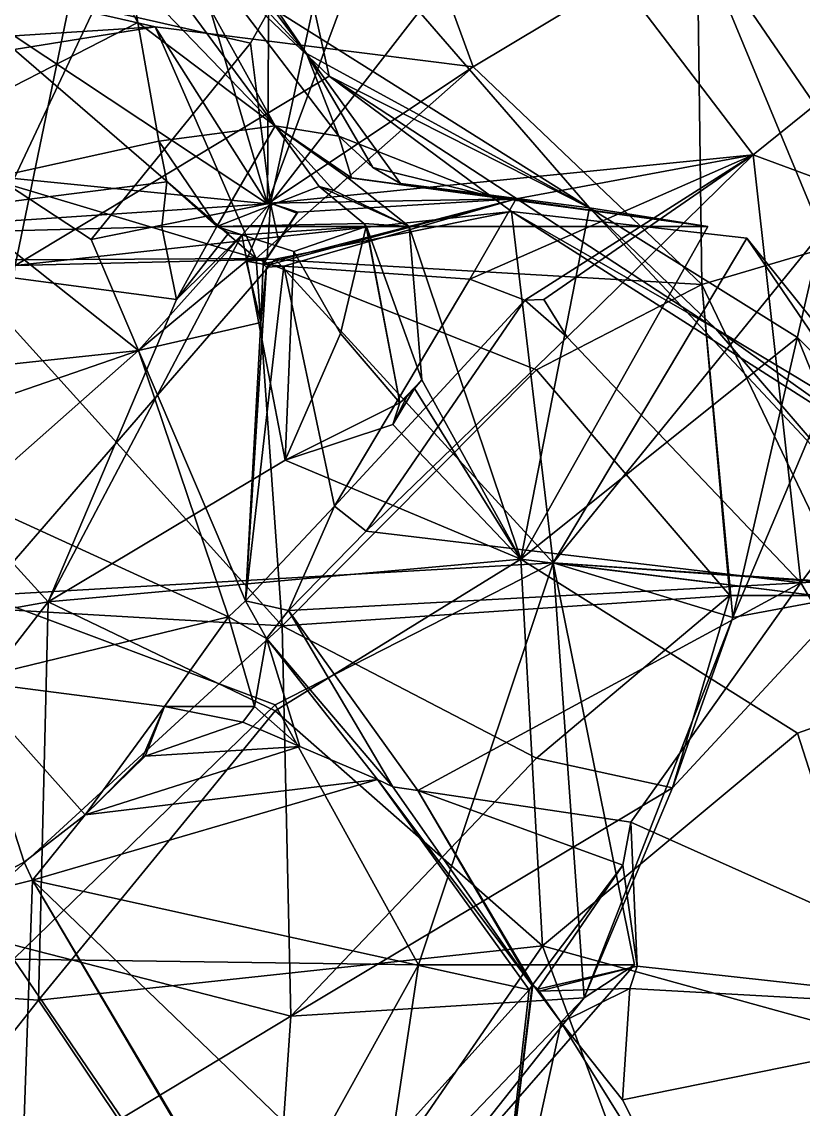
# Model space of a CAD drawing. Extents: x 290083 to 295691, y 4553739 to 4561622.
# Drawn here: x 294292.7 to 294330.4, y 4559131.6 to 4559184.1 of the extents above; entities that cross this region are included whole.
import ezdxf

# ---------------------------------------------------------------- set-up
doc = ezdxf.new("R2010")
doc.units = 0
doc.layers.add('Au_ppm_Pref_-_0_3', color=7, linetype='CONTINUOUS')

msp = doc.modelspace()

# ---------------------------------------------------------------- linework, layer by layer
at = {"layer": 'Au_ppm_Pref_-_0_3'}
for points in [[(294282.345, 4559195.854, 1880.265), (294292.359, 4559176.504, 1881.995), (294299.669, 4559192.008, 1880.273)], [(294325.311, 4559188.367, 1871.958), (294331.301, 4559173.89, 1876.418), (294343.716, 4559194.676, 1876.451)], [(294307.554, 4559181.437, 1887.514), (294296.475, 4559192.008, 1886.771), (294305.134, 4559192.382, 1894.595)], [(294305.134, 4559192.382, 1894.595), (294305.092, 4559184.541, 1898.3), (294320.121, 4559175.089, 1894.775)], [(294307.554, 4559181.437, 1887.514), (294305.134, 4559192.382, 1894.595), (294320.121, 4559175.089, 1894.775)], [(294294.637, 4559190.647, 1902.07), (294264.954, 4559191.784, 1900.865), (294278.01, 4559173.604, 1901.731)], [(294296.475, 4559192.008, 1886.771), (294279.703, 4559174.077, 1888.745), (294271.289, 4559192.008, 1888.705)], [(294296.475, 4559192.008, 1886.771), (294292.407, 4559172.303, 1883.398), (294279.703, 4559174.077, 1888.745)], [(294299.669, 4559192.008, 1880.273), (294292.359, 4559176.504, 1881.995), (294304.589, 4559175.284, 1876.636)], [(294296.475, 4559192.008, 1886.771), (294307.554, 4559181.437, 1887.514), (294292.407, 4559172.303, 1883.398)], [(294304.958, 4559179.041, 1902.201), (294295.389, 4559192.008, 1902.012), (294297.927, 4559186.34, 1902.002)], [(294297.763, 4559192.008, 1900.584), (294295.389, 4559192.008, 1902.012), (294304.958, 4559179.041, 1902.201)], [(294297.763, 4559192.008, 1900.584), (294306.466, 4559182.538, 1898.512), (294301.591, 4559189.022, 1898.419)], [(294297.763, 4559192.008, 1900.584), (294308.031, 4559178.536, 1900.584), (294306.466, 4559182.538, 1898.512)], [(294297.763, 4559192.008, 1900.584), (294304.958, 4559179.041, 1902.201), (294308.031, 4559178.536, 1900.584)], [(294299.669, 4559192.008, 1880.273), (294304.589, 4559175.284, 1876.636), (294304.674, 4559192.008, 1876.827)], [(294310.808, 4559192.008, 1873.645), (294304.674, 4559192.008, 1876.827), (294304.589, 4559175.284, 1876.636)], [(294310.808, 4559192.008, 1873.645), (294304.589, 4559175.284, 1876.636), (294314.503, 4559181.882, 1869.763)], [(294317.369, 4559191.621, 1912.347), (294304.734, 4559175.314, 1913.705), (294308.07, 4559190.706, 1915.243)], [(294317.369, 4559191.621, 1912.347), (294328.013, 4559177.643, 1914.624), (294304.734, 4559175.314, 1913.705)], [(294325.311, 4559188.367, 1871.958), (294310.808, 4559192.008, 1873.645), (294314.503, 4559181.882, 1869.763)], [(294317.369, 4559191.621, 1912.347), (294340.469, 4559187.693, 1914.979), (294328.013, 4559177.643, 1914.624)], [(294298.353, 4559168.202, 1915.754), (294278.661, 4559166.095, 1914.403), (294270, 4559190.706, 1912.445)], [(294270, 4559190.706, 1912.445), (294296.078, 4559173.557, 1915.295), (294298.353, 4559168.202, 1915.754)], [(294270, 4559190.706, 1912.445), (294308.07, 4559190.706, 1915.243), (294303.758, 4559183.025, 1915.345)], [(294296.078, 4559173.557, 1915.295), (294270, 4559190.706, 1912.445), (294303.758, 4559183.025, 1915.345)], [(294298.332, 4559184.024, 1901.963), (294294.637, 4559190.647, 1902.07), (294278.01, 4559173.604, 1901.731)], [(294297.927, 4559186.34, 1902.002), (294294.637, 4559190.647, 1902.07), (294298.332, 4559184.024, 1901.963)], [(294308.07, 4559190.706, 1915.243), (294304.734, 4559175.314, 1913.705), (294303.758, 4559183.025, 1915.345)], [(294301.591, 4559189.022, 1898.419), (294306.466, 4559182.538, 1898.512), (294305.092, 4559184.541, 1898.3)], [(294277.033, 4559188.874, 1870.511), (294299.166, 4559183.817, 1870.887), (294292.359, 4559183.382, 1873.951)], [(294277.033, 4559188.874, 1870.511), (294292.359, 4559182.725, 1868.042), (294299.166, 4559183.817, 1870.887)], [(294325.311, 4559188.367, 1871.958), (294314.503, 4559181.882, 1869.763), (294325.532, 4559171.383, 1866.192)], [(294335.007, 4559174.19, 1870.887), (294331.301, 4559173.89, 1876.418), (294325.311, 4559188.367, 1871.958)], [(294335.007, 4559174.19, 1870.887), (294325.311, 4559188.367, 1871.958), (294325.532, 4559171.383, 1866.192)], [(294341.883, 4559172.504, 1916.313), (294328.013, 4559177.643, 1914.624), (294340.469, 4559187.693, 1914.979)], [(294298.332, 4559184.024, 1901.963), (294304.958, 4559179.041, 1902.201), (294297.927, 4559186.34, 1902.002)], [(294320.121, 4559175.089, 1894.775), (294305.092, 4559184.541, 1898.3), (294306.466, 4559182.538, 1898.512)], [(294298.332, 4559184.024, 1901.963), (294278.01, 4559173.604, 1901.731), (294299.333, 4559178.301, 1901.865)], [(294292.359, 4559183.382, 1873.951), (294299.166, 4559183.817, 1870.887), (294304.589, 4559175.284, 1876.636)], [(294299.166, 4559183.817, 1870.887), (294292.359, 4559182.725, 1868.042), (294304.043, 4559172.641, 1865.788)], [(294299.333, 4559178.301, 1901.865), (294304.958, 4559179.041, 1902.201), (294298.332, 4559184.024, 1901.963)], [(294304.589, 4559175.284, 1876.636), (294299.166, 4559183.817, 1870.887), (294314.503, 4559181.882, 1869.763)], [(294314.503, 4559181.882, 1869.763), (294299.166, 4559183.817, 1870.887), (294304.043, 4559172.641, 1865.788)], [(294292.359, 4559183.382, 1873.951), (294304.589, 4559175.284, 1876.636), (294288.077, 4559174.19, 1876.827)], [(294304.043, 4559172.641, 1865.788), (294292.359, 4559182.725, 1868.042), (294279.839, 4559179.876, 1863.09)], [(294303.758, 4559183.025, 1915.345), (294304.734, 4559175.314, 1913.705), (294296.078, 4559173.557, 1915.295)], [(294306.466, 4559182.538, 1898.512), (294309.67, 4559177.027, 1899.403), (294311.003, 4559176.253, 1899.06)], [(294306.466, 4559182.538, 1898.512), (294311.003, 4559176.253, 1899.06), (294320.121, 4559175.089, 1894.775)], [(294308.031, 4559178.536, 1900.584), (294309.67, 4559177.027, 1899.403), (294306.466, 4559182.538, 1898.512)], [(294304.043, 4559172.641, 1865.788), (294325.532, 4559171.383, 1866.192), (294314.503, 4559181.882, 1869.763)], [(294292.407, 4559172.303, 1883.398), (294307.554, 4559181.437, 1887.514), (294316.36, 4559174.912, 1882.515)], [(294326.208, 4559169.245, 1888.569), (294307.554, 4559181.437, 1887.514), (294320.121, 4559175.089, 1894.775)], [(294316.36, 4559174.912, 1882.515), (294307.554, 4559181.437, 1887.514), (294326.208, 4559169.245, 1888.569)], [(294279.839, 4559179.876, 1863.09), (294289.344, 4559172.564, 1860.972), (294304.043, 4559172.641, 1865.788)], [(294302.141, 4559174.19, 1901.912), (294304.958, 4559179.041, 1902.201), (294299.333, 4559178.301, 1901.865)], [(294304.958, 4559179.041, 1902.201), (294302.141, 4559174.19, 1901.912), (294307.068, 4559176.119, 1902.418)], [(294308.438, 4559176.553, 1901.649), (294308.637, 4559176.528, 1901.539), (294304.958, 4559179.041, 1902.201)], [(294308.637, 4559176.528, 1901.539), (294308.031, 4559178.536, 1900.584), (294304.958, 4559179.041, 1902.201)], [(294307.784, 4559175.916, 1902.491), (294308.438, 4559176.553, 1901.649), (294304.958, 4559179.041, 1902.201)], [(294304.958, 4559179.041, 1902.201), (294307.068, 4559176.119, 1902.418), (294307.784, 4559175.916, 1902.491)], [(294308.031, 4559178.536, 1900.584), (294315.519, 4559175.604, 1900.584), (294309.67, 4559177.027, 1899.403)], [(294315.519, 4559175.604, 1900.584), (294308.031, 4559178.536, 1900.584), (294308.637, 4559176.528, 1901.539)], [(294299.333, 4559178.301, 1901.865), (294278.01, 4559173.604, 1901.731), (294299.728, 4559176.342, 1901.832)], [(294302.141, 4559174.19, 1901.912), (294299.333, 4559178.301, 1901.865), (294299.728, 4559176.342, 1901.832)], [(294304.734, 4559175.314, 1913.705), (294328.013, 4559177.643, 1914.624), (294316.579, 4559175.526, 1914.635)], [(294314.343, 4559171.644, 1916.282), (294316.579, 4559175.526, 1914.635), (294328.013, 4559177.643, 1914.624)], [(294314.343, 4559171.644, 1916.282), (294328.013, 4559177.643, 1914.624), (294316.989, 4559170.633, 1916.992)], [(294316.989, 4559170.633, 1916.992), (294328.013, 4559177.643, 1914.624), (294317.914, 4559170.663, 1917.058)], [(294317.914, 4559170.663, 1917.058), (294328.013, 4559177.643, 1914.624), (294319.045, 4559168.85, 1917.24)], [(294328.013, 4559177.643, 1914.624), (294330.311, 4559156.99, 1917.965), (294319.045, 4559168.85, 1917.24)], [(294341.883, 4559172.504, 1916.313), (294330.311, 4559156.99, 1917.965), (294328.013, 4559177.643, 1914.624)], [(294309.67, 4559177.027, 1899.403), (294315.519, 4559175.604, 1900.584), (294311.003, 4559176.253, 1899.06)], [(294292.359, 4559176.504, 1881.995), (294288.077, 4559174.19, 1876.827), (294304.589, 4559175.284, 1876.636)], [(294307.784, 4559175.916, 1902.491), (294311.418, 4559174.19, 1903.629), (294308.438, 4559176.553, 1901.649)], [(294315.519, 4559175.604, 1900.584), (294308.637, 4559176.528, 1901.539), (294308.438, 4559176.553, 1901.649)], [(294315.519, 4559175.604, 1900.584), (294308.438, 4559176.553, 1901.649), (294325.832, 4559174.19, 1900.584)], [(294308.438, 4559176.553, 1901.649), (294311.418, 4559174.19, 1903.629), (294325.832, 4559174.19, 1900.584)], [(294278.01, 4559173.604, 1901.731), (294299.478, 4559174.17, 1901.754), (294299.728, 4559176.342, 1901.832)], [(294302.141, 4559174.19, 1901.912), (294299.728, 4559176.342, 1901.832), (294299.478, 4559174.17, 1901.754)], [(294307.068, 4559176.119, 1902.418), (294302.141, 4559174.19, 1901.912), (294309.224, 4559174.322, 1902.639)], [(294307.068, 4559176.119, 1902.418), (294309.224, 4559174.322, 1902.639), (294311.418, 4559174.19, 1903.629)], [(294307.068, 4559176.119, 1902.418), (294311.418, 4559174.19, 1903.629), (294307.784, 4559175.916, 1902.491)], [(294311.003, 4559176.253, 1899.06), (294315.519, 4559175.604, 1900.584), (294325.832, 4559174.19, 1900.584)], [(294320.121, 4559175.089, 1894.775), (294311.003, 4559176.253, 1899.06), (294325.832, 4559174.19, 1900.584)], [(294296.078, 4559173.557, 1915.295), (294304.734, 4559175.314, 1913.705), (294298.353, 4559168.202, 1915.754)], [(294304.734, 4559175.314, 1913.705), (294303.547, 4559172.508, 1914.31), (294298.353, 4559168.202, 1915.754)], [(294304.734, 4559175.314, 1913.705), (294304.567, 4559172.675, 1914.129), (294303.547, 4559172.508, 1914.31)], [(294306.05, 4559174.872, 1914.029), (294316.579, 4559175.526, 1914.635), (294304.367, 4559172.359, 1914.138)], [(294316.579, 4559175.526, 1914.635), (294304.654, 4559172.326, 1914.207), (294304.367, 4559172.359, 1914.138)], [(294305.115, 4559173.505, 1914.096), (294304.567, 4559172.675, 1914.129), (294304.734, 4559175.314, 1913.705)], [(294316.579, 4559175.526, 1914.635), (294305.374, 4559172.275, 1914.361), (294304.654, 4559172.326, 1914.207)], [(294306.05, 4559174.872, 1914.029), (294304.734, 4559175.314, 1913.705), (294316.579, 4559175.526, 1914.635)], [(294304.734, 4559175.314, 1913.705), (294306.05, 4559174.872, 1914.029), (294305.992, 4559174.834, 1914.043)], [(294305.115, 4559173.505, 1914.096), (294304.734, 4559175.314, 1913.705), (294305.992, 4559174.834, 1914.043)], [(294316.579, 4559175.526, 1914.635), (294314.343, 4559171.644, 1916.282), (294305.374, 4559172.275, 1914.361)], [(294316.36, 4559174.912, 1882.515), (294304.958, 4559172.613, 1877.352), (294292.407, 4559172.303, 1883.398)], [(294304.367, 4559172.359, 1914.138), (294305.115, 4559173.505, 1914.096), (294306.05, 4559174.872, 1914.029)], [(294318.365, 4559157.958, 1876.721), (294304.958, 4559172.613, 1877.352), (294316.36, 4559174.912, 1882.515)], [(294305.115, 4559173.505, 1914.096), (294305.992, 4559174.834, 1914.043), (294306.05, 4559174.872, 1914.029)], [(294318.365, 4559157.958, 1876.721), (294316.36, 4559174.912, 1882.515), (294327.706, 4559173.613, 1878.174)], [(294316.36, 4559174.912, 1882.515), (294326.208, 4559169.245, 1888.569), (294334.892, 4559163.07, 1882.766)], [(294316.36, 4559174.912, 1882.515), (294334.892, 4559163.07, 1882.766), (294327.706, 4559173.613, 1878.174)], [(294325.832, 4559174.19, 1900.584), (294316.797, 4559158.134, 1898.962), (294320.121, 4559175.089, 1894.775)], [(294320.121, 4559175.089, 1894.775), (294316.797, 4559158.134, 1898.962), (294330.156, 4559168.823, 1898.795)], [(294320.121, 4559175.089, 1894.775), (294330.156, 4559168.823, 1898.795), (294333.371, 4559160.918, 1894.645)], [(294320.121, 4559175.089, 1894.775), (294333.371, 4559160.918, 1894.645), (294326.208, 4559169.245, 1888.569)], [(294309.344, 4559174.19, 1902.651), (294309.224, 4559174.322, 1902.639), (294302.141, 4559174.19, 1901.912)], [(294309.224, 4559174.322, 1902.639), (294309.338, 4559174.209, 1902.642), (294309.365, 4559174.19, 1902.647)], [(294309.224, 4559174.322, 1902.639), (294309.365, 4559174.19, 1902.647), (294311.418, 4559174.19, 1903.629)], [(294309.344, 4559174.19, 1902.651), (294309.338, 4559174.209, 1902.642), (294309.224, 4559174.322, 1902.639)], [(294300.198, 4559170.667, 1901.629), (294299.478, 4559174.17, 1901.754), (294278.01, 4559173.604, 1901.731)], [(294303.347, 4559173.782, 1901.741), (294300.198, 4559170.667, 1901.629), (294294, 4559156.068, 1901.108)], [(294305.429, 4559162.901, 1900.552), (294303.347, 4559173.782, 1901.741), (294294, 4559156.068, 1901.108)], [(294300.198, 4559170.667, 1901.629), (294302.141, 4559174.19, 1901.912), (294299.478, 4559174.17, 1901.754)], [(294302.141, 4559174.19, 1901.912), (294300.198, 4559170.667, 1901.629), (294302.719, 4559173.876, 1901.744)], [(294303.347, 4559173.782, 1901.741), (294302.719, 4559173.876, 1901.744), (294300.198, 4559170.667, 1901.629)], [(294303.347, 4559173.782, 1901.741), (294302.141, 4559174.19, 1901.912), (294302.719, 4559173.876, 1901.744)], [(294309.344, 4559174.19, 1902.651), (294302.141, 4559174.19, 1901.912), (294303.347, 4559173.782, 1901.741)], [(294309.344, 4559174.19, 1902.651), (294303.347, 4559173.782, 1901.741), (294305.853, 4559172.972, 1901.412)], [(294305.853, 4559172.972, 1901.412), (294303.347, 4559173.782, 1901.741), (294305.429, 4559162.901, 1900.552)], [(294309.344, 4559174.19, 1902.651), (294305.853, 4559172.972, 1901.412), (294308.098, 4559169.018, 1900.828)], [(294309.344, 4559174.19, 1902.651), (294308.098, 4559169.018, 1900.828), (294310.974, 4559165.682, 1900.584)], [(294309.344, 4559174.19, 1902.651), (294309.365, 4559174.19, 1902.647), (294309.338, 4559174.209, 1902.642)], [(294309.344, 4559174.19, 1902.651), (294310.974, 4559165.682, 1900.584), (294309.365, 4559174.19, 1902.647)], [(294312.032, 4559166.786, 1900.584), (294311.418, 4559174.19, 1903.629), (294309.365, 4559174.19, 1902.647)], [(294309.365, 4559174.19, 1902.647), (294310.974, 4559165.682, 1900.584), (294312.032, 4559166.786, 1900.584)], [(294316.797, 4559158.134, 1898.962), (294311.418, 4559174.19, 1903.629), (294312.032, 4559166.786, 1900.584)], [(294311.418, 4559174.19, 1903.629), (294316.797, 4559158.134, 1898.962), (294325.832, 4559174.19, 1900.584)], [(294318.365, 4559157.958, 1876.721), (294340.484, 4559156.372, 1875.756), (294331.301, 4559173.89, 1876.418)], [(294318.365, 4559157.958, 1876.721), (294331.301, 4559173.89, 1876.418), (294327.033, 4559155.313, 1870.648)], [(294335.007, 4559174.19, 1870.887), (294325.532, 4559171.383, 1866.192), (294327.033, 4559155.313, 1870.648)], [(294335.007, 4559174.19, 1870.887), (294327.033, 4559155.313, 1870.648), (294331.301, 4559173.89, 1876.418)], [(294278.01, 4559173.604, 1901.731), (294275.737, 4559152.785, 1906.988), (294294, 4559156.068, 1901.108)], [(294300.198, 4559170.667, 1901.629), (294278.01, 4559173.604, 1901.731), (294294, 4559156.068, 1901.108)], [(294304.367, 4559172.359, 1914.138), (294304.567, 4559172.675, 1914.129), (294305.115, 4559173.505, 1914.096)], [(294318.365, 4559157.958, 1876.721), (294327.706, 4559173.613, 1878.174), (294341.558, 4559156.372, 1877.391)], [(294334.892, 4559163.07, 1882.766), (294341.558, 4559156.372, 1877.391), (294327.706, 4559173.613, 1878.174)], [(294308.098, 4559169.018, 1900.828), (294305.853, 4559172.972, 1901.412), (294305.429, 4559162.901, 1900.552)], [(294278.798, 4559156.451, 1860.964), (294305.287, 4559154.905, 1859.805), (294289.344, 4559172.564, 1860.972)], [(294304.043, 4559172.641, 1865.788), (294289.344, 4559172.564, 1860.972), (294305.287, 4559154.905, 1859.805)], [(294318.365, 4559157.958, 1876.721), (294290.898, 4559156.372, 1878.821), (294304.958, 4559172.613, 1877.352)], [(294292.407, 4559172.303, 1883.398), (294304.958, 4559172.613, 1877.352), (294290.898, 4559156.372, 1878.821)], [(294303.547, 4559172.508, 1914.31), (294304.263, 4559169.547, 1914.647), (294298.353, 4559168.202, 1915.754)], [(294303.523, 4559156.121, 1916.783), (294304.538, 4559172.22, 1914.201), (294305.374, 4559172.275, 1914.361)], [(294303.523, 4559156.121, 1916.783), (294305.374, 4559172.275, 1914.361), (294307.812, 4559160.694, 1916.858)], [(294304.538, 4559172.22, 1914.201), (294303.523, 4559156.121, 1916.783), (294304.263, 4559169.547, 1914.647)], [(294303.547, 4559172.508, 1914.31), (294304.567, 4559172.675, 1914.129), (294304.375, 4559172.562, 1914.175)], [(294304.367, 4559172.359, 1914.138), (294303.547, 4559172.508, 1914.31), (294304.375, 4559172.562, 1914.175)], [(294303.547, 4559172.508, 1914.31), (294304.367, 4559172.359, 1914.138), (294304.263, 4559169.547, 1914.647)], [(294304.043, 4559172.641, 1865.788), (294305.287, 4559154.905, 1859.805), (294317.557, 4559167.26, 1861.319)], [(294304.043, 4559172.641, 1865.788), (294317.557, 4559167.26, 1861.319), (294325.532, 4559171.383, 1866.192)], [(294304.538, 4559172.22, 1914.201), (294304.263, 4559169.547, 1914.647), (294304.367, 4559172.359, 1914.138)], [(294304.367, 4559172.359, 1914.138), (294304.375, 4559172.562, 1914.175), (294304.567, 4559172.675, 1914.129)], [(294304.654, 4559172.326, 1914.207), (294304.538, 4559172.22, 1914.201), (294304.367, 4559172.359, 1914.138)], [(294304.538, 4559172.22, 1914.201), (294304.654, 4559172.326, 1914.207), (294305.374, 4559172.275, 1914.361)], [(294307.812, 4559160.694, 1916.858), (294305.374, 4559172.275, 1914.361), (294314.343, 4559171.644, 1916.282)], [(294341.883, 4559172.504, 1916.313), (294353.782, 4559158.58, 1916.924), (294330.311, 4559156.99, 1917.965)], [(294307.812, 4559160.694, 1916.858), (294314.343, 4559171.644, 1916.282), (294316.989, 4559170.633, 1916.992)], [(294325.532, 4559171.383, 1866.192), (294317.557, 4559167.26, 1861.319), (294326.894, 4559156.372, 1860.547)], [(294327.033, 4559155.313, 1870.648), (294325.532, 4559171.383, 1866.192), (294332.727, 4559156.372, 1864.948)], [(294325.532, 4559171.383, 1866.192), (294326.894, 4559156.372, 1860.547), (294332.727, 4559156.372, 1864.948)], [(294307.812, 4559160.694, 1916.858), (294316.989, 4559170.633, 1916.992), (294309.336, 4559159.485, 1917.036)], [(294316.989, 4559170.633, 1916.992), (294319.045, 4559168.85, 1917.24), (294309.336, 4559159.485, 1917.036)], [(294316.989, 4559170.633, 1916.992), (294317.914, 4559170.663, 1917.058), (294319.045, 4559168.85, 1917.24)], [(294304.263, 4559169.547, 1914.647), (294303.523, 4559156.121, 1916.783), (294298.353, 4559168.202, 1915.754)], [(294310.974, 4559165.682, 1900.584), (294308.098, 4559169.018, 1900.828), (294305.429, 4559162.901, 1900.552)], [(294342.623, 4559159.384, 1888.584), (294326.208, 4559169.245, 1888.569), (294333.371, 4559160.918, 1894.645)], [(294342.623, 4559159.384, 1888.584), (294334.892, 4559163.07, 1882.766), (294326.208, 4559169.245, 1888.569)], [(294330.311, 4559156.99, 1917.965), (294309.336, 4559159.485, 1917.036), (294319.045, 4559168.85, 1917.24)], [(294316.797, 4559158.134, 1898.962), (294344.289, 4559154.733, 1899.709), (294330.156, 4559168.823, 1898.795)], [(294330.156, 4559168.823, 1898.795), (294344.289, 4559154.733, 1899.709), (294333.371, 4559160.918, 1894.645)], [(294282.692, 4559162.796, 1914.878), (294278.661, 4559166.095, 1914.403), (294298.353, 4559168.202, 1915.754)], [(294298.353, 4559168.202, 1915.754), (294290.252, 4559161.041, 1915.534), (294282.692, 4559162.796, 1914.878)], [(294302.699, 4559155.347, 1916.763), (294290.252, 4559161.041, 1915.534), (294298.353, 4559168.202, 1915.754)], [(294303.523, 4559156.121, 1916.783), (294302.699, 4559155.347, 1916.763), (294298.353, 4559168.202, 1915.754)], [(294317.557, 4559167.26, 1861.319), (294305.287, 4559154.905, 1859.805), (294326.894, 4559156.372, 1860.547)], [(294312.032, 4559166.786, 1900.584), (294310.974, 4559165.682, 1900.584), (294311.677, 4559166.364, 1900.224)], [(294316.797, 4559158.134, 1898.962), (294312.032, 4559166.786, 1900.584), (294311.677, 4559166.364, 1900.224)], [(294311.677, 4559166.364, 1900.224), (294310.628, 4559164.636, 1900.176), (294316.797, 4559158.134, 1898.962)], [(294311.677, 4559166.364, 1900.224), (294311.299, 4559165.97, 1900.227), (294310.628, 4559164.636, 1900.176)], [(294310.974, 4559165.682, 1900.584), (294310.628, 4559164.636, 1900.176), (294311.299, 4559165.97, 1900.227)], [(294311.677, 4559166.364, 1900.224), (294310.974, 4559165.682, 1900.584), (294311.299, 4559165.97, 1900.227)], [(294310.974, 4559165.682, 1900.584), (294305.429, 4559162.901, 1900.552), (294310.628, 4559164.636, 1900.176)], [(294310.628, 4559164.636, 1900.176), (294305.429, 4559162.901, 1900.552), (294316.797, 4559158.134, 1898.962)], [(294305.429, 4559162.901, 1900.552), (294294, 4559156.068, 1901.108), (294316.797, 4559158.134, 1898.962)], [(294290.252, 4559161.041, 1915.534), (294302.699, 4559155.347, 1916.763), (294290.017, 4559152.262, 1914.937)], [(294305.594, 4559155.653, 1916.962), (294303.523, 4559156.121, 1916.783), (294307.812, 4559160.694, 1916.858)], [(294309.336, 4559159.485, 1917.036), (294305.594, 4559155.653, 1916.962), (294307.812, 4559160.694, 1916.858)], [(294309.336, 4559159.485, 1917.036), (294330.311, 4559156.99, 1917.965), (294305.594, 4559155.653, 1916.962)], [(294342.603, 4559136.269, 1917.165), (294330.311, 4559156.99, 1917.965), (294353.782, 4559158.58, 1916.924)], [(294294, 4559156.068, 1901.108), (294304.958, 4559150.815, 1896.497), (294316.797, 4559158.134, 1898.962)], [(294316.797, 4559158.134, 1898.962), (294304.958, 4559150.815, 1896.497), (294317.857, 4559139.464, 1895.765)], [(294330.156, 4559149.731, 1896.858), (294316.797, 4559158.134, 1898.962), (294317.857, 4559139.464, 1895.765)], [(294316.797, 4559158.134, 1898.962), (294330.156, 4559149.731, 1896.858), (294344.289, 4559154.733, 1899.709)], [(294318.365, 4559157.958, 1876.721), (294304.958, 4559151.096, 1881.007), (294290.898, 4559156.372, 1878.821)], [(294318.365, 4559157.958, 1876.721), (294311.873, 4559138.554, 1880.086), (294304.958, 4559151.096, 1881.007)], [(294318.365, 4559157.958, 1876.721), (294322.288, 4559138.554, 1876.827), (294311.873, 4559138.554, 1880.086)], [(294318.365, 4559157.958, 1876.721), (294341.558, 4559156.372, 1877.391), (294341.804, 4559155.027, 1876.827)], [(294318.365, 4559157.958, 1876.721), (294319.866, 4559136.957, 1871.084), (294322.288, 4559138.554, 1876.827)], [(294318.365, 4559157.958, 1876.721), (294327.033, 4559155.313, 1870.648), (294319.866, 4559136.957, 1871.084)], [(294318.365, 4559157.958, 1876.721), (294341.804, 4559155.027, 1876.827), (294340.484, 4559156.372, 1875.756)], [(294330.311, 4559156.99, 1917.965), (294311.84, 4559146.968, 1917.469), (294305.594, 4559155.653, 1916.962)], [(294330.311, 4559156.99, 1917.965), (294322.109, 4559145.437, 1917.945), (294311.84, 4559146.968, 1917.469)], [(294322.109, 4559145.437, 1917.945), (294330.311, 4559156.99, 1917.965), (294342.603, 4559136.269, 1917.165)], [(294278.798, 4559156.451, 1860.964), (294289.346, 4559140.281, 1861.004), (294305.287, 4559154.905, 1859.805)], [(294275.737, 4559152.785, 1906.988), (294279.853, 4559137.765, 1901.092), (294294, 4559156.068, 1901.108)], [(294294, 4559156.068, 1901.108), (294279.853, 4559137.765, 1901.092), (294293.534, 4559136.847, 1895.767)], [(294292.323, 4559138.834, 1882.927), (294290.898, 4559156.372, 1878.821), (294304.958, 4559151.096, 1881.007)], [(294294, 4559156.068, 1901.108), (294293.534, 4559136.847, 1895.767), (294304.958, 4559150.815, 1896.497)], [(294304.538, 4559154.303, 1916.956), (294302.699, 4559155.347, 1916.763), (294303.523, 4559156.121, 1916.783)], [(294305.594, 4559155.653, 1916.962), (294304.538, 4559154.303, 1916.956), (294303.523, 4559156.121, 1916.783)], [(294317.557, 4559148.534, 1862.335), (294326.894, 4559156.372, 1860.547), (294305.287, 4559154.905, 1859.805)], [(294317.557, 4559148.534, 1862.335), (294324.117, 4559147.096, 1864.948), (294326.894, 4559156.372, 1860.547)], [(294327.033, 4559155.313, 1870.648), (294332.727, 4559156.372, 1864.948), (294324.117, 4559147.096, 1864.948)], [(294324.117, 4559147.096, 1864.948), (294332.727, 4559156.372, 1864.948), (294326.894, 4559156.372, 1860.547)], [(294310.633, 4559147.148, 1917.414), (294304.538, 4559154.303, 1916.956), (294305.594, 4559155.653, 1916.962)], [(294311.84, 4559146.968, 1917.469), (294310.633, 4559147.148, 1917.414), (294305.594, 4559155.653, 1916.962)], [(294305.287, 4559154.905, 1859.805), (294289.346, 4559140.281, 1861.004), (294305.705, 4559136.071, 1864.175)], [(294302.699, 4559155.347, 1916.763), (294299.61, 4559151.021, 1916.765), (294290.017, 4559152.262, 1914.937)], [(294299.61, 4559151.021, 1916.765), (294302.699, 4559155.347, 1916.763), (294303.955, 4559151.021, 1917.088)], [(294303.955, 4559151.021, 1917.088), (294302.699, 4559155.347, 1916.763), (294304.538, 4559154.303, 1916.956)], [(294305.705, 4559136.071, 1864.175), (294317.557, 4559148.534, 1862.335), (294305.287, 4559154.905, 1859.805)], [(294327.033, 4559155.313, 1870.648), (294324.117, 4559147.096, 1864.948), (294319.866, 4559136.957, 1871.084)], [(294334.961, 4559134.734, 1899.369), (294344.289, 4559154.733, 1899.709), (294330.156, 4559149.731, 1896.858)], [(294306.144, 4559149.09, 1917.224), (294303.955, 4559151.021, 1917.088), (294304.538, 4559154.303, 1916.956)], [(294309.895, 4559147.494, 1917.381), (294306.144, 4559149.09, 1917.224), (294304.538, 4559154.303, 1916.956)], [(294310.633, 4559147.148, 1917.414), (294309.895, 4559147.494, 1917.381), (294304.538, 4559154.303, 1916.956)], [(294289.22, 4559141.643, 1914.817), (294290.017, 4559152.262, 1914.937), (294292.845, 4559143.503, 1916.523)], [(294292.845, 4559143.503, 1916.523), (294290.017, 4559152.262, 1914.937), (294295.79, 4559145.8, 1916.75)], [(294290.017, 4559152.262, 1914.937), (294299.61, 4559151.021, 1916.765), (294295.79, 4559145.8, 1916.75)], [(294311.873, 4559138.554, 1880.086), (294292.323, 4559138.834, 1882.927), (294304.958, 4559151.096, 1881.007)], [(294304.958, 4559150.815, 1896.497), (294293.534, 4559136.847, 1895.767), (294317.857, 4559139.464, 1895.765)], [(294295.79, 4559145.8, 1916.75), (294299.61, 4559151.021, 1916.765), (294298.57, 4559148.587, 1916.887)], [(294298.57, 4559148.587, 1916.887), (294299.61, 4559151.021, 1916.765), (294298.68, 4559148.625, 1916.892)], [(294298.68, 4559148.625, 1916.892), (294299.61, 4559151.021, 1916.765), (294303.394, 4559150.259, 1917.108)], [(294303.394, 4559150.259, 1917.108), (294299.61, 4559151.021, 1916.765), (294303.955, 4559151.021, 1917.088)], [(294303.955, 4559151.021, 1917.088), (294306.144, 4559149.09, 1917.224), (294303.394, 4559150.259, 1917.108)], [(294306.144, 4559149.09, 1917.224), (294298.68, 4559148.625, 1916.892), (294303.394, 4559150.259, 1917.108)], [(294334.961, 4559134.734, 1899.369), (294330.156, 4559149.731, 1896.858), (294317.857, 4559139.464, 1895.765)], [(294295.79, 4559145.8, 1916.75), (294298.68, 4559148.625, 1916.892), (294306.144, 4559149.09, 1917.224)], [(294295.79, 4559145.8, 1916.75), (294306.144, 4559149.09, 1917.224), (294309.895, 4559147.494, 1917.381)], [(294295.79, 4559145.8, 1916.75), (294298.57, 4559148.587, 1916.887), (294298.68, 4559148.625, 1916.892)], [(294317.557, 4559148.534, 1862.335), (294305.705, 4559136.071, 1864.175), (294324.117, 4559147.096, 1864.948)], [(294317.198, 4559137.354, 1917.652), (294293.246, 4559142.64, 1916.621), (294309.895, 4559147.494, 1917.381)], [(294293.246, 4559142.64, 1916.621), (294295.79, 4559145.8, 1916.75), (294309.895, 4559147.494, 1917.381)], [(294324.117, 4559147.096, 1864.948), (294305.705, 4559136.071, 1864.175), (294319.866, 4559136.957, 1871.084)], [(294317.198, 4559137.354, 1917.652), (294309.895, 4559147.494, 1917.381), (294317.346, 4559137.555, 1917.66)], [(294309.895, 4559147.494, 1917.381), (294310.633, 4559147.148, 1917.414), (294317.346, 4559137.555, 1917.66)], [(294317.346, 4559137.555, 1917.66), (294310.633, 4559147.148, 1917.414), (294311.84, 4559146.968, 1917.469)], [(294317.346, 4559137.555, 1917.66), (294311.84, 4559146.968, 1917.469), (294317.381, 4559137.603, 1917.662)], [(294321.718, 4559143.367, 1917.911), (294311.84, 4559146.968, 1917.469), (294322.109, 4559145.437, 1917.945)], [(294317.381, 4559137.603, 1917.662), (294311.84, 4559146.968, 1917.469), (294321.718, 4559143.367, 1917.911)], [(294293.246, 4559142.64, 1916.621), (294292.845, 4559143.503, 1916.523), (294295.79, 4559145.8, 1916.75)], [(294322.408, 4559138.489, 1917.785), (294321.718, 4559143.367, 1917.911), (294322.109, 4559145.437, 1917.945)], [(294322.408, 4559138.489, 1917.785), (294322.109, 4559145.437, 1917.945), (294342.603, 4559136.269, 1917.165)], [(294293.246, 4559142.64, 1916.621), (294289.22, 4559141.643, 1914.817), (294292.845, 4559143.503, 1916.523)], [(294321.718, 4559143.367, 1917.911), (294317.623, 4559137.372, 1917.671), (294317.381, 4559137.603, 1917.662)], [(294317.623, 4559137.372, 1917.671), (294321.718, 4559143.367, 1917.911), (294322.408, 4559138.489, 1917.785)], [(294289.22, 4559141.643, 1914.817), (294293.246, 4559142.64, 1916.621), (294292.607, 4559124.215, 1913.907)], [(294292.607, 4559124.215, 1913.907), (294293.246, 4559142.64, 1916.621), (294303.056, 4559125.975, 1917.546)], [(294303.056, 4559125.975, 1917.546), (294293.246, 4559142.64, 1916.621), (294303.063, 4559125.976, 1917.549)], [(294303.063, 4559125.976, 1917.549), (294293.246, 4559142.64, 1916.621), (294303.111, 4559125.992, 1917.55)], [(294303.111, 4559125.992, 1917.55), (294293.246, 4559142.64, 1916.621), (294308.635, 4559127.826, 1917.681)], [(294293.246, 4559142.64, 1916.621), (294317.198, 4559137.354, 1917.652), (294308.635, 4559127.826, 1917.681)], [(294289.346, 4559140.281, 1861.004), (294289.74, 4559126.435, 1865.613), (294305.705, 4559136.071, 1864.175)], [(294317.857, 4559139.464, 1895.765), (294293.534, 4559136.847, 1895.767), (294304.649, 4559120.301, 1894.749)], [(294317.857, 4559139.464, 1895.765), (294304.649, 4559120.301, 1894.749), (294324.763, 4559120.736, 1897.187)], [(294324.763, 4559120.736, 1897.187), (294334.961, 4559134.734, 1899.369), (294317.857, 4559139.464, 1895.765)], [(294292.323, 4559138.834, 1882.927), (294303.176, 4559122.879, 1881.212), (294279.773, 4559120.705, 1882.785)], [(294303.176, 4559122.879, 1881.212), (294292.323, 4559138.834, 1882.927), (294311.873, 4559138.554, 1880.086)], [(294309.698, 4559124.127, 1876.827), (294303.176, 4559122.879, 1881.212), (294311.873, 4559138.554, 1880.086)], [(294322.288, 4559138.554, 1876.827), (294319.866, 4559136.957, 1871.084), (294309.698, 4559124.127, 1876.827)], [(294322.288, 4559138.554, 1876.827), (294309.698, 4559124.127, 1876.827), (294311.873, 4559138.554, 1880.086)], [(294317.623, 4559137.372, 1917.671), (294322.408, 4559138.489, 1917.785), (294317.694, 4559137.279, 1917.67)], [(294322.408, 4559138.489, 1917.785), (294322.07, 4559137.41, 1917.748), (294317.694, 4559137.279, 1917.67)], [(294322.07, 4559137.41, 1917.748), (294322.408, 4559138.489, 1917.785), (294342.603, 4559136.269, 1917.165)], [(294293.534, 4559136.847, 1895.767), (294279.853, 4559137.765, 1901.092), (294280.035, 4559119.788, 1894.799)], [(294317.346, 4559137.555, 1917.66), (294317.381, 4559137.603, 1917.662), (294315.16, 4559119.467, 1914.185)], [(294315.16, 4559119.467, 1914.185), (294317.381, 4559137.603, 1917.662), (294318.751, 4559135.768, 1917.629)], [(294317.198, 4559137.354, 1917.652), (294317.346, 4559137.555, 1917.66), (294315.16, 4559119.467, 1914.185)], [(294317.694, 4559137.279, 1917.67), (294317.381, 4559137.603, 1917.662), (294317.623, 4559137.372, 1917.671)], [(294317.381, 4559137.603, 1917.662), (294317.694, 4559137.279, 1917.67), (294318.751, 4559135.768, 1917.629)], [(294308.635, 4559127.826, 1917.681), (294317.198, 4559137.354, 1917.652), (294315.16, 4559119.467, 1914.185)], [(294322.07, 4559137.41, 1917.748), (294318.751, 4559135.768, 1917.629), (294317.694, 4559137.279, 1917.67)], [(294318.751, 4559135.768, 1917.629), (294322.07, 4559137.41, 1917.748), (294321.708, 4559132.043, 1917.534)], [(294322.07, 4559137.41, 1917.748), (294342.603, 4559136.269, 1917.165), (294321.708, 4559132.043, 1917.534)], [(294293.534, 4559136.847, 1895.767), (294280.035, 4559119.788, 1894.799), (294304.649, 4559120.301, 1894.749)], [(294304.676, 4559121.082, 1870.881), (294309.698, 4559124.127, 1876.827), (294319.866, 4559136.957, 1871.084)], [(294304.676, 4559121.082, 1870.881), (294319.866, 4559136.957, 1871.084), (294305.705, 4559136.071, 1864.175)], [(294304.676, 4559121.082, 1870.881), (294305.705, 4559136.071, 1864.175), (294289.74, 4559126.435, 1865.613)], [(294321.708, 4559132.043, 1917.534), (294342.603, 4559136.269, 1917.165), (294324.393, 4559126.694, 1917.24)], [(294324.393, 4559126.694, 1917.24), (294342.603, 4559136.269, 1917.165), (294327.41, 4559121.255, 1916.934)], [(294337.813, 4559120.736, 1914.792), (294327.41, 4559121.255, 1916.934), (294342.603, 4559136.269, 1917.165)], [(294315.16, 4559119.467, 1914.185), (294318.751, 4559135.768, 1917.629), (294324.393, 4559126.694, 1917.24)], [(294324.393, 4559126.694, 1917.24), (294318.751, 4559135.768, 1917.629), (294321.708, 4559132.043, 1917.534)], [(294338.119, 4559122.395, 1901.672), (294334.961, 4559134.734, 1899.369), (294324.763, 4559120.736, 1897.187)]]:
    msp.add_3dface(points, dxfattribs=at)

doc.saveas('drawing.dxf')
